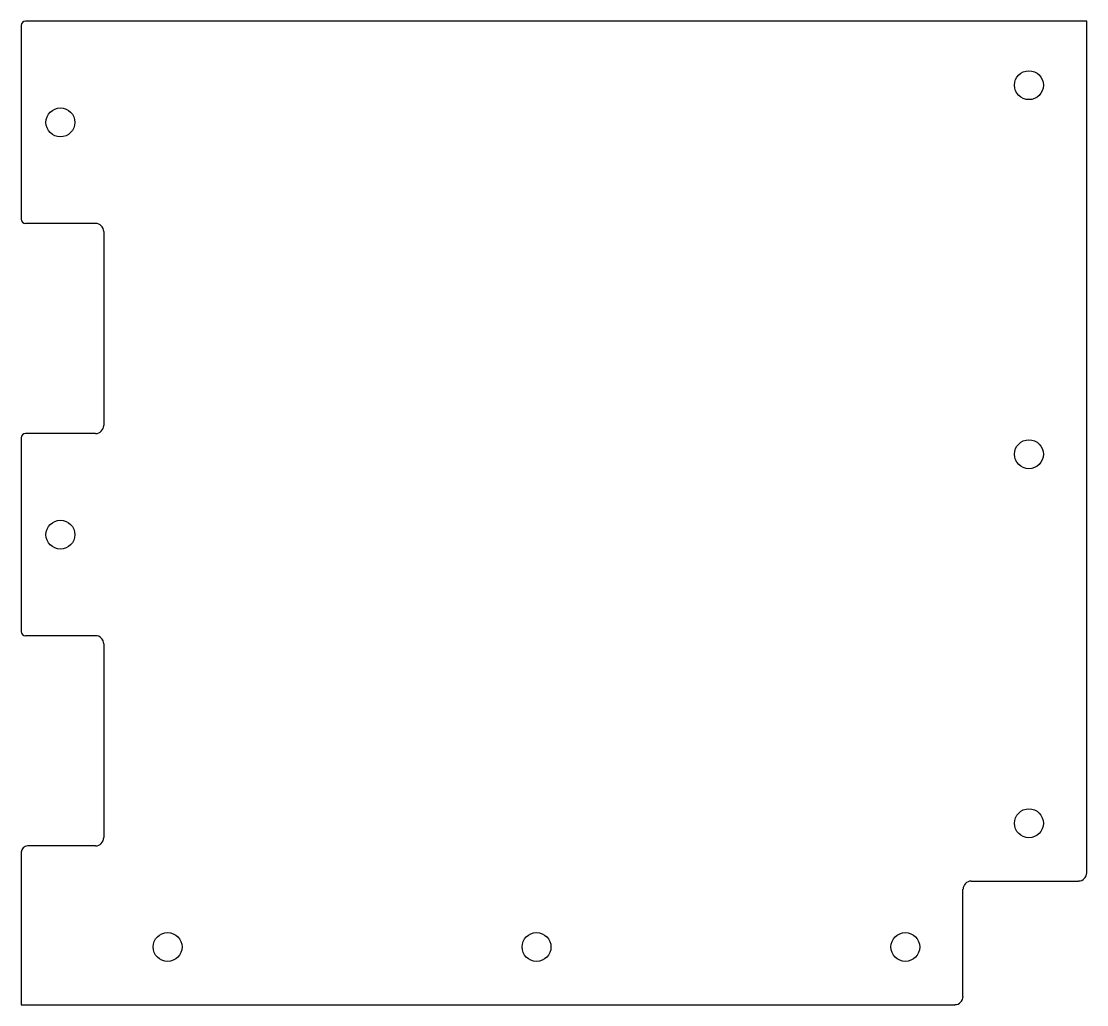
# Model space of a CAD drawing. Header units: inches. Extents: x -5.1 to 5.1, y -4.7 to 4.7.
import ezdxf

# ---------------------------------------------------------------- set-up
doc = ezdxf.new("R2010")
doc.units = ezdxf.units.IN
doc.layers.add('CUTOUTS', color=1, linetype='CONTINUOUS')
doc.layers.add('PERIMETER', color=5, linetype='CONTINUOUS')

msp = doc.modelspace()

# ---------------------------------------------------------------- linework, layer by layer
at = {"layer": 'CUTOUTS'}
for centre in [(4.537, 4.085), (-4.715, 3.73), (4.537, 0.561), (-4.715, -0.207), (4.537, -2.963), (-3.691, -4.144), (-0.167, -4.144), (3.356, -4.144)]:
    msp.add_circle(centre, 0.138, dxfattribs=at)
at = {"layer": 'PERIMETER'}
for p, q in [((5.089, 4.695), (-5.049, 4.695)), ((5.089, -3.435), (5.089, 4.695)), ((-5.089, 4.656), (-5.089, 2.805)), ((-5.049, 2.766), (-4.38, 2.766)), ((-4.301, 2.687), (-4.301, 0.837)), ((-5.089, 0.719), (-5.089, -1.132)), ((-4.38, 0.758), (-5.049, 0.758)), ((-5.049, -1.171), (-4.38, -1.171)), ((-4.301, -1.25), (-4.301, -3.1)), ((-5.089, -3.238), (-5.089, -4.695)), ((-4.38, -3.179), (-5.03, -3.179)), ((3.986, -3.514), (5.01, -3.514)), ((3.907, -4.616), (3.907, -3.593)), ((-5.089, -4.695), (3.829, -4.695))]:
    msp.add_line(p, q, dxfattribs=at)
for centre, radius, start, end in [((-5.049, 4.656), 0.0394, 90, 180), ((-5.049, 2.805), 0.0394, 180, 270), ((-4.38, 2.687), 0.0787, 0, 90), ((-4.38, 0.837), 0.0787, -90, 0), ((-5.049, 0.719), 0.0394, 90, 180), ((-5.049, -1.132), 0.0394, 180, 270), ((-4.38, -1.25), 0.0787, 0, 90), ((-4.38, -3.1), 0.0787, -90, 0), ((-5.03, -3.238), 0.0591, 90, 180), ((5.01, -3.435), 0.0787, -90, 0), ((3.986, -3.593), 0.0787, 90, 180), ((3.829, -4.616), 0.0787, -90, 0)]:
    msp.add_arc(centre, radius, start, end, dxfattribs=at)

doc.saveas('drawing.dxf')
